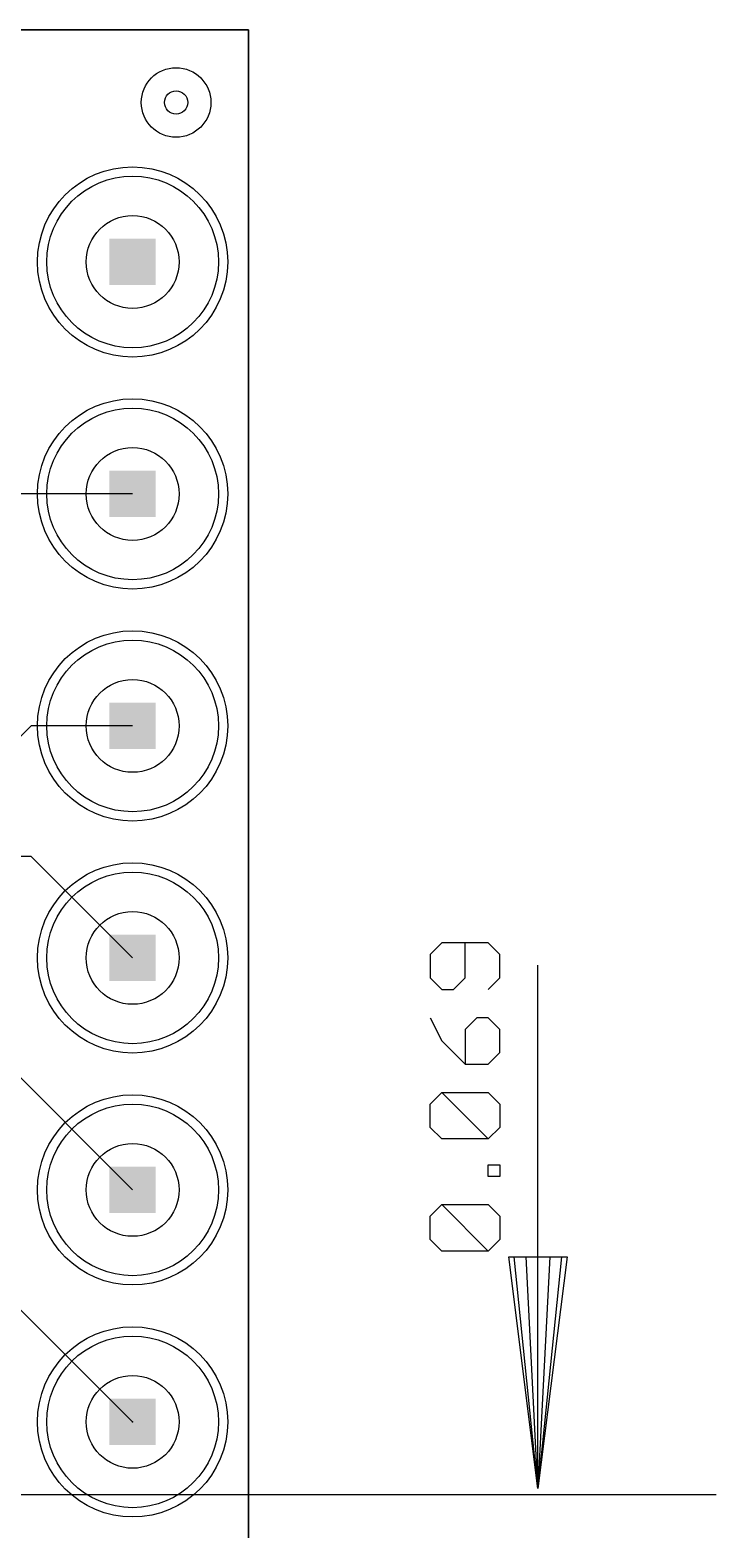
# Model space of a CAD drawing. Extents: x -47 to 60, y -34 to 22.
# Drawn here: x 10.31 to 17.82, y 3.91 to 20.32 of the extents above; entities that cross this region are included whole.
import ezdxf

# ---------------------------------------------------------------- set-up
doc = ezdxf.new("R2010")
doc.units = 0
for name, color, linetype in [('1', 12, 'CONTINUOUS'), ('16', 132, 'CONTINUOUS'), ('17', 110, 'CONTINUOUS'), ('18', 110, 'CONTINUOUS'), ('20', 53, 'CONTINUOUS'), ('23', 53, 'CONTINUOUS'), ('29', 253, 'CONTINUOUS'), ('30', 253, 'CONTINUOUS'), ('44', 253, 'CONTINUOUS'), ('47', 253, 'CONTINUOUS'), ('51', 253, 'CONTINUOUS')]:
    doc.layers.add(name, color=color, linetype=linetype)

# ---------------------------------------------------------------- blocks, each defined once
blk = doc.blocks.new('RECT')
blk.add_solid([(-0.5, -0.5), (0.5, -0.5), (-0.5, 0.5), (0.5, 0.5)])
blk = doc.blocks.new('ROUNDP')
blk.add_circle((0, 0), 0.5)
blk = doc.blocks.new('ROUNDV')
blk.add_circle((0, 0), 0.5)

msp = doc.modelspace()

# ---------------------------------------------------------------- linework, layer by layer
at = {"layer": '1'}
for p, q in [((12.7, 20.32), (0, 20.32)), ((12.7, 0), (12.7, 20.32)), ((10.3187, 11.2713), (8.7313, 11.2713)), ((11.43, 10.16), (10.3187, 11.2713))]:
    msp.add_line(p, q, dxfattribs=at)
at = {"layer": '16'}
for p, q in [((0, 20.32), (12.7, 20.32)), ((12.7, 20.32), (12.7, 2.2622)), ((11.43, 15.24), (9.6837, 15.24)), ((10.3187, 12.7), (10.0013, 12.3825)), ((11.43, 12.7), (10.3187, 12.7)), ((9.6837, 9.3663), (11.43, 7.62)), ((11.43, 5.08), (10.0013, 6.5088))]:
    msp.add_line(p, q, dxfattribs=at)
at = {"layer": '20'}
for p, q in [((12.7, 20.32), (0, 20.32)), ((12.7, 0), (12.7, 20.32))]:
    msp.add_line(p, q, dxfattribs=at)
at = {"layer": '23'}
msp.add_point((11.43, 5.08), dxfattribs=at)
at = {"layer": '44'}
for centre, radius in [((11.9063, 19.5263), 0.127), ((11.43, 17.78), 0.508), ((11.43, 15.24), 0.508), ((11.43, 12.7), 0.508), ((11.43, 10.16), 0.508), ((11.43, 7.62), 0.508), ((11.43, 5.08), 0.508)]:
    msp.add_circle(centre, radius, dxfattribs=at)
at = {"layer": '47'}
for p, q in [((14.8152, 10.3232), (14.6881, 10.1961)), ((14.6881, 10.1961), (14.6881, 9.9419)), ((15.3236, 10.3232), (14.8152, 10.3232)), ((15.0694, 9.9419), (15.0694, 10.3232)), ((15.4507, 10.1961), (15.3236, 10.3232)), ((15.4507, 9.9419), (15.4507, 10.1961)), ((15.8665, 4.3513), (15.8665, 10.0817)), ((14.6881, 9.9419), (14.8152, 9.8148)), ((14.9423, 9.8148), (15.0694, 9.9419)), ((15.3236, 9.8148), (15.4507, 9.9419)), ((14.8152, 9.8148), (14.9423, 9.8148)), ((14.6881, 9.5046), (14.8152, 9.2504)), ((15.1965, 9.5046), (15.0694, 9.3775)), ((15.0694, 9.3775), (15.0694, 8.9962)), ((15.3236, 9.5046), (15.1965, 9.5046)), ((15.4507, 9.3775), (15.3236, 9.5046)), ((15.4507, 9.1233), (15.4507, 9.3775)), ((14.8152, 9.2504), (15.0694, 8.9962)), ((15.3236, 8.9962), (15.4507, 9.1233)), ((15.0694, 8.9962), (15.3236, 8.9962)), ((14.6881, 8.5589), (14.8152, 8.686)), ((14.6881, 8.3047), (14.6881, 8.5589)), ((14.8152, 8.686), (15.3236, 8.686)), ((15.3236, 8.1776), (14.8152, 8.686)), ((15.3236, 8.686), (15.4507, 8.5589)), ((15.4507, 8.5589), (15.4507, 8.3047)), ((14.8152, 8.1776), (14.6881, 8.3047)), ((15.4507, 8.3047), (15.3236, 8.1776)), ((15.3236, 8.1776), (14.8152, 8.1776)), ((15.3236, 7.7683), (15.3236, 7.8954)), ((15.3236, 7.8954), (15.4507, 7.8954)), ((15.4507, 7.8954), (15.4507, 7.7683)), ((15.4507, 7.7683), (15.3236, 7.7683)), ((14.6881, 7.3311), (14.8152, 7.4582)), ((14.8152, 7.4582), (15.3236, 7.4582)), ((15.3236, 6.9498), (14.8152, 7.4582)), ((15.3236, 7.4582), (15.4507, 7.3311)), ((14.6881, 7.0769), (14.6881, 7.3311)), ((15.4507, 7.3311), (15.4507, 7.0769)), ((14.8152, 6.9498), (14.6881, 7.0769)), ((15.4507, 7.0769), (15.3236, 6.9498)), ((15.3236, 6.9498), (14.8152, 6.9498)), ((15.8665, 4.3513), (15.5472, 6.8863)), ((15.5472, 6.8863), (16.1857, 6.8863)), ((15.8665, 4.3513), (15.6065, 6.8863)), ((15.8665, 4.3513), (15.7365, 6.8863)), ((16.1857, 6.8863), (15.8665, 4.3513)), ((15.9965, 6.8863), (15.8665, 4.3513)), ((16.1265, 6.8863), (15.8665, 4.3513)), ((6.35, 4.2862), (17.8165, 4.2862))]:
    msp.add_line(p, q, dxfattribs=at)

# ---------------------------------------------------------------- block references
at = {"layer": '17', "xscale": 1.8796, "yscale": 1.8796, "rotation": 180}
for p in [(11.43, 17.78), (11.43, 17.78), (11.43, 15.24), (11.43, 15.24), (11.43, 12.7), (11.43, 12.7), (11.43, 10.16), (11.43, 10.16), (11.43, 7.62), (11.43, 7.62), (11.43, 5.08), (11.43, 5.08)]:
    msp.add_blockref('ROUNDP', p, dxfattribs=at)
at = {"layer": '18', "xscale": 0.762, "yscale": 0.762}
msp.add_blockref('ROUNDV', (11.9063, 19.5263), dxfattribs=at)
msp.add_blockref('ROUNDV', (11.9063, 19.5263), dxfattribs=at)
at = {"layer": '29', "xscale": 2.0828, "yscale": 2.0828, "rotation": 180}
for p in [(11.43, 17.78), (11.43, 15.24), (11.43, 12.7), (11.43, 10.16), (11.43, 7.62), (11.43, 5.08)]:
    msp.add_blockref('ROUNDP', p, dxfattribs=at)
at = {"layer": '30', "xscale": 2.0828, "yscale": 2.0828, "rotation": 180}
for p in [(11.43, 17.78), (11.43, 15.24), (11.43, 12.7), (11.43, 10.16), (11.43, 7.62), (11.43, 5.08)]:
    msp.add_blockref('ROUNDP', p, dxfattribs=at)
at = {"layer": '51', "xscale": 0.508, "yscale": 0.508, "rotation": 90}
for p in [(11.43, 17.78), (11.43, 15.24), (11.43, 12.7), (11.43, 10.16), (11.43, 7.62), (11.43, 5.08)]:
    msp.add_blockref('RECT', p, dxfattribs=at)

doc.saveas('drawing.dxf')
